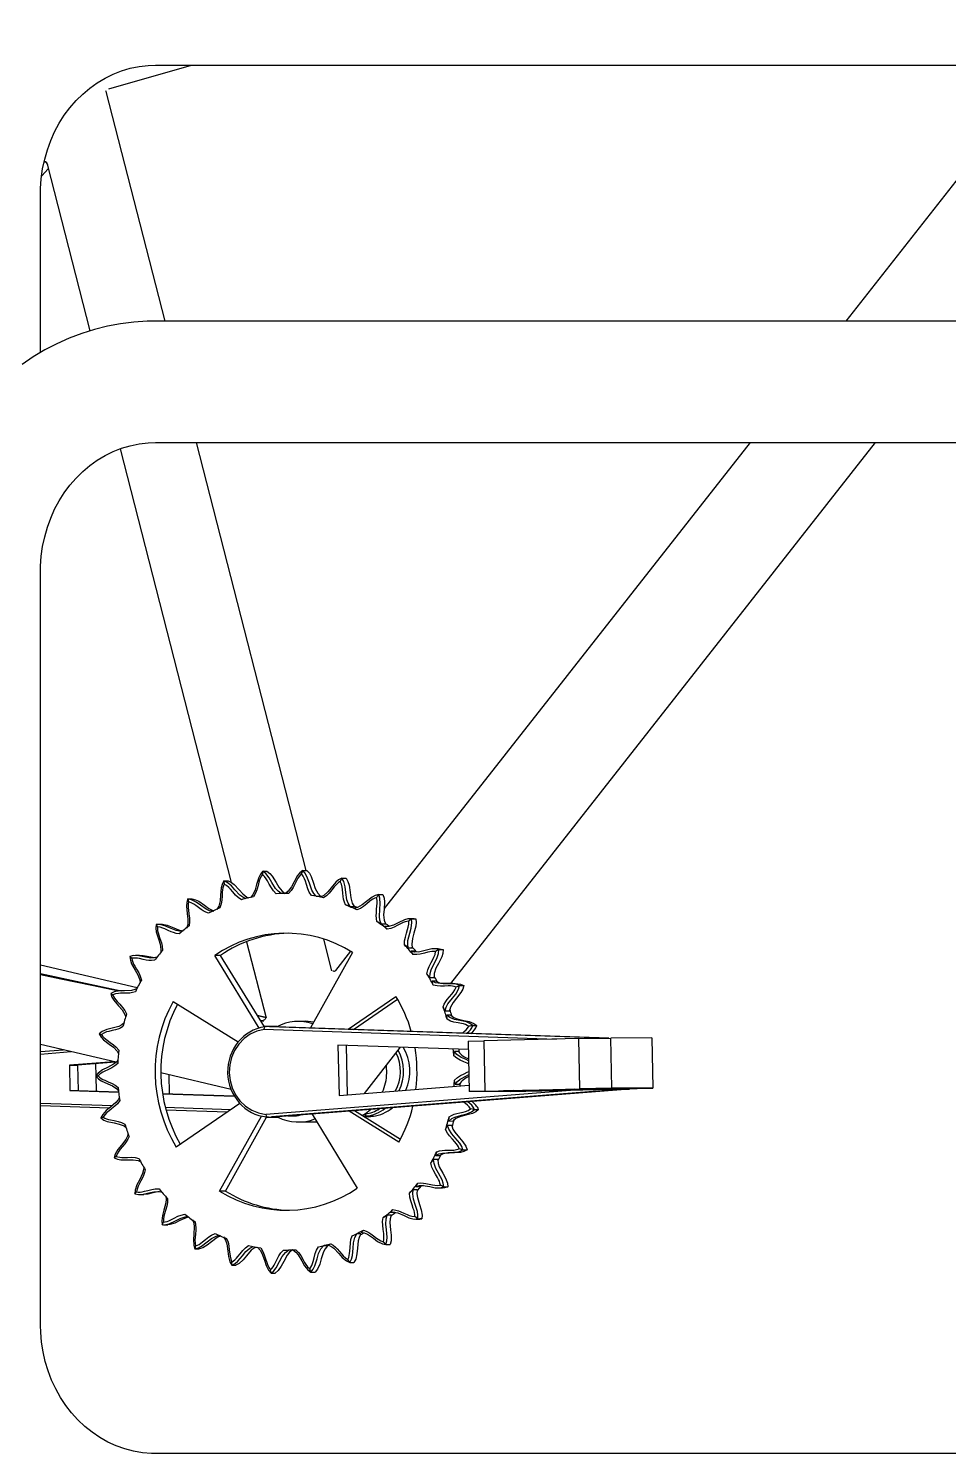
# Model space of a CAD drawing. Header units: inches. Extents: x -9 to 272, y 1 to 196.
# Drawn here: x 216.94 to 231.31, y 145.28 to 167.58 of the extents above; entities that cross this region are included whole.
import ezdxf

# ---------------------------------------------------------------- set-up
doc = ezdxf.new("R2010")
doc.units = ezdxf.units.IN
doc.layers.add('ZANO_R', color=7, linetype='Continuous', lineweight=0)
doc.layers.add('ZANO_W', color=1, linetype='Continuous', lineweight=0)
doc.styles.get("Standard").update_dxf_attribs({"font": 'arial.ttf'})
doc.dimstyles.new('amerykanie', dxfattribs={"dimtxt": 50, "dimasz": 50, "dimexe": 0.5, "dimexo": 0.5, "dimgap": 1, "dimtad": 1, "dimdec": 0, "dimzin": 0, "dimlunit": 5, "dimtxsty": 'Standard', "dimcen": 0.09, "dimclrd": 1, "dimclre": 1, "dimclrt": 1, "dimazin": 0, "dimtfac": 1, "dimtdec": 0, "dimtmove": 0, "dimatfit": 3, "dimfxl": 1, "dimtzin": 0, "dimarcsym": 1})

# ---------------------------------------------------------------- blocks, each defined once
blk = doc.blocks.new('*D399')
at = {"layer": 'ZANO_W', "color": 1, "lineweight": -2}
for p, q in [((225.745, 179.71), (246.597, 179.71)), ((246.597, 179.71), (247.681, 172.287)), ((237.273, 165.744), (237.273, 172.787)), ((258.089, 165.744), (258.089, 172.787)), ((238.273, 172.287), (257.089, 172.287))]:
    blk.add_line(p, q, dxfattribs=at)
at = {"layer": 'ZANO_W', "color": 1}
for points in [[(238.273, 172.454), (238.273, 172.121), (237.273, 172.287)], [(257.089, 172.121), (257.089, 172.454), (258.089, 172.287)]]:
    blk.add_solid(points, dxfattribs=at)
at = {"layer": 'ZANO_W', "color": 1, "insert": (236.171, 183.84), "char_height": 2.4375, "attachment_point": 5}
blk.add_mtext('min. 13 25⁄32\\Popt. 25 19⁄32', dxfattribs=at)

msp = doc.modelspace()

# ---------------------------------------------------------------- linework, layer by layer
at = {"layer": 'ZANO_R'}
for p, q in [((218.20236, 166.63444), (219.4936, 167.00436)), ((218.92859, 167.00436), (233.58298, 167.00436)), ((232.88526, 167.00436), (229.7372, 163.00003)), ((218.15756, 166.59186), (218.15529, 166.60277)), ((219.08242, 163.00003), (218.16016, 166.59254)), ((217.23272, 165.45476), (217.90258, 162.84545)), ((217.14931, 165.27181), (217.2512, 165.3828)), ((217.13177, 162.50711), (217.13177, 165.00219)), ((233.58298, 163.00003), (218.92859, 163.00003)), ((218.37634, 161.00001), (220.11749, 154.21762)), ((218.92859, 161.09826), (233.58298, 161.09826)), ((221.28886, 154.40521), (219.57063, 161.09826)), ((228.2421, 161.09826), (222.50974, 153.80671)), ((223.55219, 152.6351), (230.20563, 161.09826)), ((217.13177, 147.28391), (217.13177, 159.0961)), ((220.61095, 154.39101), (220.60427, 154.34033)), ((220.61096, 154.39101), (220.67607, 154.39128)), ((221.23583, 154.40501), (221.21907, 154.35408)), ((221.23584, 154.405), (221.30095, 154.40526)), ((220.00254, 154.23997), (220.06765, 154.24024)), ((220.00254, 154.23997), (220.00567, 154.19173)), ((221.84988, 154.28132), (221.91499, 154.28159)), ((219.43717, 153.9585), (219.44943, 153.91479)), ((219.43718, 153.95849), (219.50228, 153.95876)), ((220.97383, 154.04495), (220.9634, 154.04491)), ((221.01521, 154.04459), (220.97383, 154.04483)), ((221.44704, 154.00217), (221.3717, 154.01302)), ((221.44704, 154.00217), (221.51214, 154.00244)), ((221.56284, 153.97453), (221.51367, 153.98875)), ((221.97727, 153.84092), (221.90545, 153.86527)), ((222.42624, 154.02539), (222.49135, 154.02566)), ((221.97727, 153.84092), (222.04237, 153.84119)), ((222.08484, 153.78562), (222.03981, 153.81315)), ((222.93972, 153.64842), (222.89544, 153.60969)), ((222.98258, 153.64966), (222.91747, 153.64939)), ((222.93973, 153.64839), (223.00484, 153.64866)), ((222.98263, 153.64798), (223.00484, 153.64866)), ((218.93957, 153.55886), (218.95986, 153.52161)), ((219.03524, 153.56131), (218.97013, 153.56104)), ((222.46424, 153.56666), (222.3985, 153.60346)), ((222.46424, 153.56666), (222.52935, 153.56692)), ((222.55839, 153.48607), (222.51996, 153.52575)), ((220.35575, 153.28954), (220.66206, 152.09634)), ((221.69199, 152.83489), (221.56463, 153.331)), ((222.88669, 153.19137), (222.82936, 153.23899)), ((222.88669, 153.19137), (222.95179, 153.19164)), ((223.35821, 153.17846), (223.2931, 153.1782)), ((218.53149, 153.05855), (218.55836, 153.02938)), ((218.68101, 153.07377), (218.61591, 153.0735)), ((219.95004, 153.07488), (219.85938, 153.0745)), ((220.55595, 151.93847), (219.85938, 153.0745)), ((220.63618, 151.95585), (219.95004, 153.07488)), ((222.01504, 153.12275), (221.35671, 151.94067)), ((221.98599, 153.14051), (221.7472, 152.83676)), ((222.99826, 153.13938), (222.93315, 153.13911)), ((222.96267, 153.08905), (222.93315, 153.13911)), ((222.99826, 153.13938), (223.04111, 153.13034)), ((223.3679, 153.16683), (223.31671, 153.13587)), ((223.36791, 153.1668), (223.43302, 153.16707)), ((218.64634, 152.56867), (217.13177, 152.92182)), ((218.39449, 152.51753), (217.13177, 152.78434)), ((221.7197, 152.82935), (221.70956, 152.83048)), ((223.22614, 152.73147), (223.17915, 152.78785)), ((223.22614, 152.73147), (223.29125, 152.73174)), ((218.34766, 152.51733), (218.33518, 152.51728)), ((218.64798, 152.56831), (218.63128, 152.57218)), ((223.28005, 152.61195), (223.26131, 152.67014)), ((223.32642, 152.67041), (223.26132, 152.67014)), ((223.69205, 152.60166), (223.75716, 152.60193)), ((218.23075, 152.47943), (218.26249, 152.4596)), ((219.20792, 152.35564), (220.22637, 151.72136)), ((221.94637, 151.92064), (222.69531, 152.43369)), ((222.03223, 151.91772), (222.72147, 152.38989)), ((220.66075, 152.10144), (220.52802, 152.13226)), ((220.66143, 152.09881), (220.52969, 152.12953)), ((223.46776, 152.20705), (223.43262, 152.26971)), ((223.46776, 152.20705), (223.53287, 152.20732)), ((223.55521, 152.13961), (223.49011, 152.13934)), ((223.49672, 152.07549), (223.49011, 152.13934)), ((218.05051, 151.84679), (218.08516, 151.83719)), ((220.58891, 152.05384), (220.57419, 152.05695)), ((220.62268, 152.04292), (220.57694, 152.05247)), ((220.62236, 152.04122), (220.61096, 152.04552)), ((220.6417, 151.96106), (220.62973, 151.92158)), ((220.62973, 151.92158), (225.21103, 151.76599)), ((220.62973, 151.92158), (220.62982, 151.91699)), ((220.75669, 151.96153), (220.6417, 151.96106)), ((220.67071, 151.96007), (220.6417, 151.96106)), ((220.71753, 151.96273), (220.67071, 151.96007)), ((220.71753, 151.96273), (220.71625, 151.95852)), ((220.81847, 151.95895), (220.71625, 151.95852)), ((225.95117, 151.78073), (220.71625, 151.95852)), ((220.83116, 151.9632), (220.71753, 151.96273)), ((220.75669, 151.96153), (220.7857, 151.96055)), ((226.02651, 151.78207), (220.81847, 151.95895)), ((220.83116, 151.9632), (220.83125, 151.95851)), ((221.2798, 152.04391), (221.16455, 152.04343)), ((223.89801, 151.97768), (223.96312, 151.97795)), ((218.31411, 151.40258), (217.13177, 151.68214)), ((223.82886, 151.60258), (221.78814, 151.67188)), ((221.78814, 151.67188), (221.80425, 150.88458)), ((221.91601, 151.66754), (221.93182, 150.89464)), ((222.20056, 150.91584), (222.76876, 151.63858)), ((223.8262, 151.73266), (224.07078, 151.74047)), ((223.8262, 151.73266), (223.84231, 150.94536)), ((225.56016, 151.7738), (224.07078, 151.74047)), ((224.07078, 151.74047), (224.08689, 150.95316)), ((225.56016, 151.7738), (226.06027, 151.78266)), ((225.57627, 150.9865), (225.56016, 151.7738)), ((226.69911, 151.7853), (226.06027, 151.78266)), ((226.07638, 150.99536), (226.06027, 151.78266)), ((226.69911, 151.7853), (226.71522, 150.998)), ((217.13177, 151.57043), (217.48606, 151.59837)), ((217.13177, 151.5319), (217.60827, 151.56947)), ((218.27696, 151.41137), (217.58357, 151.35669)), ((218.30724, 151.40421), (217.71134, 151.35721)), ((223.60319, 151.50311), (223.60954, 151.56989)), ((223.67464, 151.57016), (223.60954, 151.56989)), ((217.58357, 151.35669), (217.71134, 151.35721)), ((217.58357, 151.35669), (217.59169, 150.95988)), ((217.71134, 151.35721), (217.71946, 150.96041)), ((218.00066, 151.19076), (217.99679, 151.37972)), ((217.99864, 151.1883), (218.03412, 151.18934)), ((218.00557, 150.9507), (218.00075, 151.18597)), ((220.11376, 150.97707), (219.01527, 151.2368)), ((219.13951, 151.20742), (219.14555, 150.91198)), ((217.59169, 150.95988), (217.71946, 150.96041)), ((217.59169, 150.95988), (218.35381, 150.934)), ((217.71946, 150.96041), (218.35327, 150.93889)), ((225.55816, 150.96977), (220.65711, 150.58328)), ((226.24943, 150.98385), (220.74507, 150.54978)), ((226.35165, 150.98427), (220.84729, 150.5502)), ((221.80425, 150.88458), (223.84027, 151.04514)), ((223.62001, 151.05814), (223.61092, 151.12497)), ((223.62001, 151.05814), (223.68511, 151.05841)), ((224.08689, 150.95316), (223.84231, 150.94536)), ((224.48115, 150.948), (223.84231, 150.94536)), ((224.08689, 150.95316), (225.57627, 150.9865)), ((224.30655, 150.95505), (224.37992, 150.95739)), ((224.30655, 150.95505), (224.86873, 150.95737)), ((224.52886, 150.96072), (224.37992, 150.95739)), ((224.48115, 150.948), (224.98126, 150.95686)), ((224.52886, 150.96072), (224.67889, 150.96338)), ((225.24107, 150.96571), (224.67889, 150.96338)), ((224.86873, 150.95737), (224.86859, 150.96417)), ((225.01876, 150.96003), (224.86873, 150.95737)), ((224.98126, 150.95686), (226.47065, 150.9902)), ((225.01876, 150.96003), (225.01866, 150.96479)), ((225.01876, 150.96003), (225.1677, 150.96336)), ((225.1677, 150.96336), (225.16766, 150.9654)), ((225.24107, 150.96571), (225.1677, 150.96336)), ((225.27464, 150.97672), (225.34802, 150.97906)), ((225.27464, 150.97672), (225.83683, 150.97904)), ((225.49696, 150.98239), (225.34802, 150.97906)), ((225.49696, 150.98239), (225.64699, 150.98505)), ((226.07638, 150.99536), (225.57627, 150.9865)), ((226.20917, 150.98738), (225.64699, 150.98505)), ((225.83683, 150.97904), (225.83669, 150.98584)), ((225.98686, 150.9817), (225.83683, 150.97904)), ((225.98686, 150.9817), (225.98676, 150.98646)), ((225.98686, 150.9817), (226.1358, 150.98503)), ((226.71522, 150.998), (226.07638, 150.99536)), ((226.1358, 150.98503), (226.13576, 150.98707)), ((226.20917, 150.98738), (226.1358, 150.98503)), ((226.24943, 150.98385), (226.24754, 150.9852)), ((226.2494, 150.98524), (226.24943, 150.98385)), ((226.24943, 150.98385), (226.35165, 150.98427)), ((226.35165, 150.98427), (226.35158, 150.98753)), ((226.47065, 150.9902), (226.71522, 150.998)), ((217.13177, 150.76515), (218.25842, 150.72689)), ((217.13177, 150.72624), (218.21353, 150.6895)), ((219.04071, 150.91554), (220.163, 150.87742)), ((219.04145, 150.91065), (220.16598, 150.87245)), ((220.25102, 150.75925), (219.25455, 150.07663)), ((218.0774, 150.53274), (218.11162, 150.54437)), ((219.0842, 150.69884), (220.11189, 150.66394)), ((219.09445, 150.65959), (220.05777, 150.62687)), ((219.93482, 149.38757), (220.58865, 150.56157)), ((220.02548, 149.38794), (220.67015, 150.54549)), ((220.65701, 150.58787), (220.65711, 150.58328)), ((220.65711, 150.58328), (220.67069, 150.54391)), ((220.69964, 150.54619), (220.67069, 150.54391)), ((220.67069, 150.54391), (220.78568, 150.54439)), ((220.69964, 150.54619), (220.74652, 150.54558)), ((220.73356, 150.54543), (220.84858, 150.5459)), ((220.84729, 150.5502), (220.74507, 150.54978)), ((220.74652, 150.54558), (220.74507, 150.54978)), ((220.86015, 150.54605), (220.74652, 150.54558)), ((220.78568, 150.54439), (220.80246, 150.54571)), ((220.86005, 150.55121), (220.86015, 150.54605)), ((221.00466, 150.56261), (221.06845, 150.56287)), ((221.38136, 150.59232), (222.09048, 149.43582)), ((222.74194, 150.15468), (221.9653, 150.63837)), ((222.76499, 150.19716), (222.04631, 150.64475)), ((222.21772, 150.55302), (222.19221, 150.55389)), ((222.27102, 150.55189), (222.19592, 150.55157)), ((222.23041, 150.55745), (222.21682, 150.59702)), ((222.21772, 150.55302), (222.21682, 150.59702)), ((222.34549, 150.55355), (222.21772, 150.55302)), ((222.33263, 150.55789), (222.23041, 150.55746)), ((222.34534, 150.56094), (222.34549, 150.55355)), ((223.52398, 150.48387), (223.52797, 150.54843)), ((223.9249, 150.66363), (223.8647, 150.67313)), ((223.9249, 150.66363), (223.99001, 150.6639)), ((221.17106, 150.46848), (221.45657, 150.46966)), ((223.47186, 150.35151), (223.50442, 150.41522)), ((223.56953, 150.41549), (223.50442, 150.41522)), ((223.52398, 150.48387), (223.58909, 150.48414)), ((218.38923, 149.87563), (218.38963, 149.87563)), ((223.23983, 149.8225), (223.28447, 149.88047)), ((223.34958, 149.88074), (223.28447, 149.88047)), ((223.31711, 149.94331), (223.33344, 150.00276)), ((223.31711, 149.94331), (223.38221, 149.94358)), ((223.74466, 150.031), (223.68737, 150.05072)), ((223.74465, 150.031), (223.80976, 150.03127)), ((220.02548, 149.38794), (219.93482, 149.38757)), ((222.9088, 149.35611), (222.96415, 149.4058)), ((223.02925, 149.40607), (222.96415, 149.4058)), ((223.00843, 149.46009), (223.03582, 149.51184)), ((223.00843, 149.46009), (223.07353, 149.46036)), ((223.128, 149.47441), (223.07354, 149.46036)), ((223.35951, 149.43692), (223.42462, 149.43719)), ((223.44393, 149.45188), (223.39149, 149.48094)), ((223.44392, 149.45188), (223.50903, 149.45215)), ((218.6075, 149.34361), (218.63316, 149.37444)), ((218.68231, 149.33223), (218.74742, 149.3325)), ((222.49326, 148.97271), (222.55744, 149.01196)), ((222.62254, 149.01222), (222.55744, 149.01196)), ((222.61143, 149.05532), (222.64814, 149.0971)), ((222.61143, 149.05532), (222.67654, 149.05559)), ((223.03584, 148.95156), (222.98999, 148.98871)), ((223.00529, 148.94939), (223.0704, 148.94966)), ((223.03583, 148.95157), (223.10094, 148.95184)), ((223.10094, 148.95184), (223.07037, 148.95141)), ((219.03569, 148.86202), (219.05441, 148.90063)), ((219.05794, 148.86104), (219.12305, 148.86131)), ((222.01136, 148.68907), (222.08212, 148.71615)), ((222.14723, 148.71642), (222.08212, 148.71615)), ((222.14347, 148.7467), (222.18733, 148.77669)), ((221.4841, 148.51757), (221.55898, 148.53132)), ((221.62408, 148.53159), (221.55898, 148.53132)), ((221.625, 148.54771), (221.67354, 148.56459)), ((222.53824, 148.55193), (222.50043, 148.59553)), ((222.53823, 148.55194), (222.60335, 148.55221)), ((219.54917, 148.48503), (219.61428, 148.4853)), ((220.12553, 148.2291), (220.12667, 148.27792)), ((220.98646, 148.46541), (220.9969, 148.46545)), ((220.9969, 148.46557), (221.01087, 148.46554)), ((221.07597, 148.46581), (221.01087, 148.46554)), ((221.07595, 148.46578), (221.07712, 148.46578)), ((221.07868, 148.46705), (221.12924, 148.47009)), ((221.97288, 148.27045), (221.94419, 148.31859)), ((221.97287, 148.27045), (222.03798, 148.27072)), ((220.12553, 148.2291), (220.19064, 148.22937)), ((220.73958, 148.10543), (220.7308, 148.15623)), ((220.73957, 148.10543), (220.80468, 148.1057)), ((221.36446, 148.11942), (221.34559, 148.16999)), ((221.36446, 148.11942), (221.42956, 148.11969)), ((233.58298, 145.28175), (218.92859, 145.28175))]:
    msp.add_line(p, q, dxfattribs=at)
at = {"layer": 'ZANO_R', "flags": 128}
for points in [[(217.13177, 165.00219), (217.13289, 165.07278), (217.14322, 165.22752), (217.16431, 165.38084), (217.19598, 165.53177), (217.23803, 165.67942), (217.29017, 165.8229), (217.35206, 165.96138), (217.42331, 166.09404), (217.50346, 166.22012), (217.59204, 166.33892), (217.68852, 166.44975), (217.79235, 166.55199), (217.90297, 166.64508), (218.01978, 166.72848), (218.14216, 166.8017), (218.26947, 166.86427), (218.40104, 166.91578), (218.53617, 166.95583), (218.67409, 166.98409), (218.81397, 167.00026), (218.92859, 167.00436)], [(217.22876, 165.47393), (217.23119, 165.46116), (217.23276, 165.45477)], [(218.92859, 163.00003), (218.79993, 162.99767), (218.59153, 162.9838), (218.38425, 162.95756), (218.17873, 162.91903), (217.97563, 162.86834), (217.77558, 162.80566), (217.5792, 162.73117), (217.38711, 162.64511), (217.1999, 162.54774), (217.01816, 162.43935), (216.84248, 162.32029)], [(217.13177, 159.0961), (217.13289, 159.16669), (217.14322, 159.32143), (217.16431, 159.47474), (217.19598, 159.62568), (217.23803, 159.77333), (217.29017, 159.91681), (217.35206, 160.05528), (217.42331, 160.18795), (217.50346, 160.31403), (217.59204, 160.43282), (217.68852, 160.54365), (217.79235, 160.6459), (217.90297, 160.73899), (218.01978, 160.82239), (218.14216, 160.8956), (218.26947, 160.95818), (218.40104, 161.00968), (218.53617, 161.04974), (218.67409, 161.078), (218.81397, 161.09417), (218.92859, 161.09826)], [(220.61096, 154.39101), (220.57415, 154.34516), (220.54836, 154.29441), (220.51493, 154.18481), (220.49108, 154.10197), (220.45432, 154.02474), (220.41643, 153.9791)], [(220.60427, 154.34032), (220.58776, 154.31497), (220.57356, 154.28726), (220.56166, 154.2572), (220.55094, 154.22196), (220.53599, 154.16628), (220.51719, 154.10021), (220.49662, 154.04714), (220.46576, 153.99275)], [(220.82064, 154.04023), (220.77785, 154.0847), (220.74545, 154.1306), (220.71156, 154.18975), (220.68396, 154.23963), (220.66518, 154.27103), (220.63659, 154.30896), (220.60427, 154.34032)], [(220.89674, 154.04337), (220.84926, 154.07759), (220.81157, 154.11958), (220.75272, 154.21663), (220.71035, 154.29072), (220.65745, 154.3563), (220.61096, 154.39101)], [(220.67606, 154.39128), (220.72255, 154.35657), (220.75953, 154.31423), (220.81782, 154.2169), (220.8605, 154.14296), (220.91436, 154.07786), (220.96184, 154.04364)], [(221.23585, 154.405), (221.19082, 154.36824), (221.15561, 154.32428), (221.10136, 154.22443), (221.06174, 154.14866), (221.01059, 154.0812), (220.96455, 154.04489)], [(221.21907, 154.35408), (221.19792, 154.33291), (221.17857, 154.30893), (221.16103, 154.28215), (221.14365, 154.25009), (221.11804, 154.19886), (221.08664, 154.13836), (221.05609, 154.09096), (221.01521, 154.04459)], [(221.3717, 154.01302), (221.3386, 154.06592), (221.31592, 154.11795), (221.29441, 154.18323), (221.27721, 154.23813), (221.26503, 154.27293), (221.24453, 154.31628), (221.21907, 154.35408)], [(221.44704, 154.00217), (221.40732, 154.04607), (221.37871, 154.09543), (221.34022, 154.20328), (221.31335, 154.28506), (221.2745, 154.36083), (221.23585, 154.405)], [(221.30095, 154.40526), (221.3396, 154.3611), (221.36744, 154.31156), (221.40532, 154.20355), (221.43254, 154.12186), (221.47242, 154.04634), (221.51214, 154.00244)], [(220.00254, 154.23997), (219.97555, 154.18703), (219.96031, 154.13172), (219.94917, 154.01715), (219.94213, 153.93088), (219.92137, 153.84725), (219.89329, 153.79427)], [(220.00567, 154.19173), (219.99452, 154.1633), (219.98608, 154.13307), (219.98035, 154.10105), (219.97679, 154.06417), (219.97312, 154.00646), (219.96773, 153.9377), (219.95805, 153.88127), (219.93856, 153.82128)], [(220.3504, 153.96271), (220.29723, 153.98575), (220.25211, 154.01855), (220.17546, 154.10055), (220.11946, 154.16371), (220.05482, 154.21624), (220.00253, 154.23997)], [(220.2763, 153.94572), (220.22572, 153.97984), (220.18498, 154.01763), (220.14022, 154.06801), (220.10338, 154.11077), (220.07887, 154.13734), (220.04347, 154.16814), (220.00567, 154.19173)], [(220.06765, 154.24024), (220.11994, 154.21651), (220.16443, 154.18321), (220.24058, 154.10081), (220.29687, 154.03787), (220.36235, 153.98602), (220.39014, 153.97398)], [(221.84988, 154.28132), (221.79861, 154.25527), (221.75552, 154.22001), (221.68281, 154.13428), (221.62915, 154.06888), (221.56585, 154.01414), (221.51367, 153.98875)], [(221.82318, 154.23241), (221.79832, 154.21633), (221.77468, 154.19712), (221.75227, 154.17479), (221.72944, 154.14778), (221.69383, 154.10277), (221.65111, 154.05043), (221.61205, 154.01083), (221.56284, 153.97453)], [(221.90545, 153.86527), (221.88804, 153.90927), (221.87599, 153.95473), (221.8694, 153.99508), (221.86328, 154.04874), (221.85711, 154.10702), (221.8522, 154.14293), (221.84069, 154.18982), (221.82319, 154.23241)], [(221.97727, 153.84092), (221.94705, 153.89259), (221.92877, 153.94715), (221.91233, 154.0611), (221.90212, 154.14699), (221.87901, 154.22963), (221.84989, 154.28132)], [(221.91499, 154.28159), (221.94412, 154.2299), (221.96161, 154.17532), (221.97743, 154.06136), (221.98798, 153.97548), (222.01215, 153.89286), (222.04237, 153.84119)], [(219.43718, 153.95849), (219.4212, 153.90076), (219.41716, 153.84331), (219.42879, 153.72879), (219.43888, 153.64284), (219.43502, 153.55646), (219.41798, 153.49847)], [(219.83194, 153.76373), (219.77541, 153.77457), (219.72484, 153.79674), (219.63374, 153.86011), (219.56654, 153.90959), (219.49299, 153.94677), (219.43718, 153.95849)], [(219.44943, 153.91479), (219.44412, 153.88453), (219.44181, 153.8531), (219.44251, 153.82052), (219.44628, 153.78363), (219.45404, 153.7264), (219.46228, 153.65794), (219.46391, 153.60062), (219.45666, 153.53765)], [(219.76252, 153.73363), (219.71995, 153.74941), (219.67994, 153.77037), (219.64718, 153.7922), (219.60536, 153.82332), (219.56036, 153.85744), (219.53173, 153.87767), (219.49107, 153.90002), (219.44944, 153.91479)], [(219.50229, 153.95876), (219.5581, 153.94703), (219.60816, 153.92424), (219.69885, 153.86038), (219.76628, 153.81117), (219.84052, 153.77484), (219.84397, 153.77418)], [(221.51136, 154.005), (221.53433, 154.00071), (221.53478, 154.00063)], [(222.42624, 154.02539), (222.37096, 154.01118), (222.32187, 153.98617), (222.23389, 153.91831), (222.16853, 153.86613), (222.09584, 153.82651), (222.03981, 153.81315)], [(222.39024, 153.98062), (222.36275, 153.97033), (222.33584, 153.95674), (222.30953, 153.93985), (222.28188, 153.91846), (222.2382, 153.88225), (222.18615, 153.84046), (222.14011, 153.8103), (222.08484, 153.78562)], [(222.3985, 153.60346), (222.39014, 153.65032), (222.38729, 153.69743), (222.38877, 153.73837), (222.39334, 153.79217), (222.39877, 153.85046), (222.40103, 153.88673), (222.39898, 153.93513), (222.39024, 153.98062)], [(222.46425, 153.56666), (222.44484, 153.62383), (222.43769, 153.68121), (222.44402, 153.79628), (222.45093, 153.88252), (222.44457, 153.96843), (222.42625, 154.02539)], [(222.49135, 154.02566), (222.50968, 153.9687), (222.51606, 153.91148), (222.50912, 153.79654), (222.50256, 153.71023), (222.50995, 153.6241), (222.52935, 153.56692)], [(222.93973, 153.64839), (222.88285, 153.64665), (222.82992, 153.63297), (222.7305, 153.58594), (222.6563, 153.54927), (222.5774, 153.5265), (222.51996, 153.52575)], [(222.88669, 153.19137), (222.87896, 153.25156), (222.88325, 153.30925), (222.91206, 153.4204), (222.93578, 153.50323), (222.94646, 153.58866), (222.93974, 153.64839)], [(223.00484, 153.64866), (223.01156, 153.58893), (223.00655, 153.53156), (222.97716, 153.42067), (222.95376, 153.33769), (222.94406, 153.25183), (222.95179, 153.19164)], [(218.93958, 153.55886), (218.9353, 153.49888), (218.94265, 153.44178), (218.97655, 153.33231), (219.00332, 153.25045), (219.01653, 153.16511), (219.01254, 153.11925)], [(219.36398, 153.45511), (219.30656, 153.45329), (219.25273, 153.46386), (219.15118, 153.50582), (219.07572, 153.53946), (218.99648, 153.55966), (218.93958, 153.55886)], [(218.95987, 153.52161), (218.96062, 153.49079), (218.96455, 153.45954), (218.97163, 153.42785), (218.98232, 153.39356), (219.00144, 153.33831), (219.02295, 153.27305), (219.03589, 153.21742), (219.04106, 153.15421)], [(219.30172, 153.41321), (219.25698, 153.41929), (219.21372, 153.431), (219.17739, 153.44515), (219.13036, 153.46641), (219.07965, 153.48988), (219.04766, 153.50339), (219.0035, 153.51631), (218.95987, 153.52161)], [(219.03526, 153.55956), (219.06158, 153.55993), (219.11503, 153.54863), (219.21628, 153.50609), (219.29191, 153.47278), (219.3565, 153.45721)], [(222.89544, 153.60969), (222.86655, 153.60572), (222.83757, 153.59835), (222.80848, 153.58758), (222.77677, 153.57252), (222.72738, 153.54693), (222.66832, 153.51753), (222.61726, 153.49816), (222.55839, 153.48607)], [(222.82936, 153.23899), (222.83196, 153.30236), (222.84253, 153.35848), (222.86142, 153.42469), (222.878, 153.47972), (222.8875, 153.51549), (222.89504, 153.56336), (222.89544, 153.60969)], [(223.3679, 153.1668), (223.31192, 153.17759), (223.25745, 153.17586), (223.15094, 153.15171), (223.07115, 153.13215), (222.98949, 153.12723), (222.93315, 153.13911)], [(223.35834, 153.17649), (223.37704, 153.17786), (223.43302, 153.16707)], [(218.53149, 153.05855), (218.53911, 152.99893), (218.55753, 152.94469), (218.61221, 152.84506), (218.65449, 152.77086), (218.6842, 152.69028), (218.689, 152.64731)], [(218.95349, 153.04686), (218.91118, 153.03594), (218.85646, 153.03445), (218.74888, 153.05317), (218.66847, 153.0695), (218.58699, 153.07183), (218.5315, 153.05855)], [(218.91403, 152.99848), (218.86909, 152.99459), (218.82447, 152.99654), (218.78616, 153.00239), (218.73598, 153.01285), (218.68177, 153.02467), (218.64782, 153.03085), (218.60209, 153.03379), (218.55837, 153.02938)], [(218.55837, 153.02938), (218.56517, 152.99939), (218.57515, 152.96968), (218.58831, 152.94024), (218.60551, 152.90905), (218.63508, 152.8592), (218.66895, 152.80009), (218.69255, 152.74851), (218.71004, 152.68782)], [(223.3167, 153.13587), (223.28767, 153.13834), (223.25786, 153.1375), (223.22729, 153.13336), (223.19333, 153.12561), (223.13996, 153.11143), (223.0764, 153.09566), (223.02265, 153.08794), (222.96267, 153.08905)], [(223.17915, 152.78785), (223.19416, 152.84924), (223.21555, 152.90183), (223.24704, 152.96241), (223.27407, 153.01257), (223.29041, 153.04549), (223.30718, 153.09062), (223.3167, 153.13587)], [(223.22614, 152.73147), (223.23041, 152.79204), (223.24596, 152.84752), (223.296, 152.94989), (223.3355, 153.0257), (223.36274, 153.1069), (223.36791, 153.1668)], [(223.43301, 153.16707), (223.42784, 153.10717), (223.41166, 153.05216), (223.3611, 152.95016), (223.32189, 152.87415), (223.29551, 152.79231), (223.29124, 152.73174)], [(218.33065, 152.52009), (217.93539, 152.60229), (217.45165, 152.70297), (217.13177, 152.76963)], [(221.74326, 152.8315), (221.73638, 152.82616), (221.73024, 152.82582), (221.71973, 152.82935)], [(221.7473, 152.83668), (221.74583, 152.83499), (221.74333, 152.83129)], [(218.64342, 152.55953), (218.60656, 152.54076), (218.55333, 152.52727), (218.44443, 152.52195), (218.36257, 152.52024), (218.28242, 152.50462), (218.23076, 152.47942)], [(218.61642, 152.50755), (218.57323, 152.49386), (218.52921, 152.48597), (218.49058, 152.48327), (218.43945, 152.48247), (218.3841, 152.48212), (218.34969, 152.48071), (218.30439, 152.47352), (218.2625, 152.45961)], [(223.69205, 152.60166), (223.63941, 152.62452), (223.58578, 152.6348), (223.47685, 152.63459), (223.39495, 152.633), (223.31409, 152.64613), (223.26131, 152.67014)], [(223.63562, 152.57988), (223.60765, 152.58864), (223.57832, 152.59437), (223.54763, 152.59706), (223.51336, 152.59694), (223.45788, 152.5948), (223.39253, 152.59335), (223.3385, 152.59756), (223.28005, 152.61195)], [(223.32642, 152.67041), (223.37921, 152.6464), (223.43294, 152.63531), (223.54196, 152.63486), (223.62381, 152.63681), (223.70453, 152.62479), (223.75717, 152.60193)], [(223.43262, 152.26971), (223.45189, 152.3128), (223.47579, 152.35268), (223.49974, 152.38485), (223.53335, 152.42554), (223.57018, 152.46933), (223.59214, 152.49724), (223.6174, 152.53765), (223.63562, 152.57988)], [(223.46776, 152.20705), (223.48385, 152.26535), (223.50997, 152.3162), (223.57906, 152.40532), (223.6326, 152.47078), (223.67522, 152.54421), (223.69206, 152.60166)], [(223.75716, 152.60193), (223.74033, 152.54448), (223.71368, 152.49423), (223.64416, 152.40559), (223.59086, 152.33986), (223.54895, 152.26562), (223.53287, 152.20732)], [(218.23076, 152.47942), (218.24993, 152.42278), (218.27861, 152.37377), (218.35169, 152.28832), (218.40763, 152.22503), (218.45253, 152.15273), (218.4651, 152.11355)], [(218.26249, 152.4596), (218.27502, 152.43181), (218.29063, 152.40494), (218.30931, 152.379), (218.33286, 152.3515), (218.37096, 152.31), (218.41569, 152.25972), (218.44887, 152.21435), (218.47802, 152.15887)], [(220.65861, 152.09494), (220.65837, 152.09565), (220.65693, 152.09292), (220.65378, 152.08641), (220.64732, 152.07671), (220.63524, 152.0651), (220.62693, 152.0599), (220.61753, 152.05591), (220.59948, 152.05238)], [(223.89801, 151.97768), (223.85101, 152.01161), (223.80057, 152.03344), (223.69396, 152.05719), (223.61353, 152.07364), (223.53702, 152.10425), (223.49011, 152.13934)], [(223.83825, 151.96597), (223.81263, 151.98069), (223.78506, 151.99274), (223.75556, 152.00211), (223.72202, 152.00951), (223.66732, 152.01963), (223.60308, 152.03259), (223.55108, 152.04857), (223.49672, 152.07549)], [(223.55522, 152.13961), (223.60213, 152.10452), (223.65251, 152.08186), (223.75907, 152.05745), (223.83953, 152.04137), (223.91612, 152.01188), (223.96312, 151.97795)], [(218.05051, 151.84679), (218.0804, 151.79559), (218.11809, 151.75396), (218.20637, 151.68643), (218.27353, 151.63682), (218.33167, 151.57596), (218.35122, 151.54119)], [(218.43694, 152.0147), (218.406, 151.9894), (218.3566, 151.96451), (218.25113, 151.93536), (218.17141, 151.91569), (218.09609, 151.88279), (218.05052, 151.84679)], [(218.42189, 151.96189), (218.38233, 151.93901), (218.34083, 151.9216), (218.30358, 151.91047), (218.25374, 151.89846), (218.19966, 151.88594), (218.16629, 151.877), (218.12339, 151.86001), (218.08516, 151.83719)], [(218.08516, 151.83719), (218.10288, 151.81275), (218.12342, 151.7899), (218.14679, 151.76863), (218.17522, 151.74692), (218.22067, 151.71468), (218.2743, 151.67533), (218.31568, 151.63823), (218.3551, 151.59037)], [(220.62982, 151.91699), (220.51803, 151.88933), (220.41281, 151.84077), (220.31762, 151.77292), (220.2356, 151.688), (220.16945, 151.58881), (220.12133, 151.47861), (220.09284, 151.36103), (220.0849, 151.23993), (220.09778, 151.11929), (220.13106, 151.00309), (220.18364, 150.89515), (220.2538, 150.79901), (220.33921, 150.71784), (220.43708, 150.65431), (220.54419, 150.61051), (220.65701, 150.58787)], [(220.60797, 152.05237), (220.60726, 152.05233), (220.58891, 152.05384)], [(221.26037, 152.04374), (221.32188, 152.0441), (221.40975, 152.03592)], [(218.343, 151.43682), (218.31826, 151.40595), (218.27484, 151.37074), (218.17742, 151.31904), (218.10331, 151.28228), (218.03611, 151.23354), (217.99863, 151.18831)], [(223.83345, 151.37849), (223.81, 151.38944), (223.7591, 151.41104), (223.6989, 151.43777), (223.65109, 151.46495), (223.60319, 151.50311)], [(223.83247, 151.42616), (223.7928, 151.44473), (223.71736, 151.4785), (223.64853, 151.52526), (223.60954, 151.56989)], [(217.99864, 151.18831), (218.03795, 151.14479), (218.083, 151.11235), (218.18262, 151.06569), (218.25806, 151.03192), (218.32689, 150.98516), (218.3529, 150.9554)], [(218.33894, 151.38532), (218.29265, 151.34501), (218.24609, 151.31576), (218.18694, 151.28634), (218.13713, 151.26254), (218.10565, 151.24611), (218.06701, 151.22004), (218.03413, 151.18934)], [(218.03413, 151.18934), (218.05626, 151.16932), (218.08085, 151.15147), (218.10789, 151.13581), (218.1399, 151.12085), (218.19075, 151.09928), (218.25095, 151.07257), (218.29873, 151.04538), (218.34667, 151.00722)], [(222.55114, 151.23331), (222.54742, 151.34072), (222.54586, 151.35506)], [(223.61092, 151.12497), (223.65719, 151.16531), (223.70373, 151.19454), (223.76292, 151.22398), (223.81271, 151.24776), (223.83587, 151.25986)], [(223.62001, 151.05814), (223.65714, 151.10447), (223.70057, 151.13969), (223.79799, 151.19138), (223.83688, 151.21068)], [(223.69887, 151.07379), (223.6972, 151.04838), (223.69614, 151.03378)], [(218.36537, 150.8516), (218.34722, 150.81592), (218.31167, 150.77192), (218.22656, 150.69994), (218.16131, 150.64769), (218.10517, 150.58524), (218.0774, 150.53275)], [(218.3712, 150.80307), (218.33384, 150.75347), (218.29405, 150.7146), (218.242, 150.67284), (218.19795, 150.63862), (218.1704, 150.61562), (218.13775, 150.58164), (218.11162, 150.54437)], [(218.0774, 150.53275), (218.1244, 150.49882), (218.17485, 150.47698), (218.28146, 150.45324), (218.36189, 150.43679), (218.4384, 150.40618), (218.47053, 150.38214)], [(218.11162, 150.54437), (218.1372, 150.52963), (218.16476, 150.51758), (218.19429, 150.50821), (218.22846, 150.50064), (218.28253, 150.49069), (218.34669, 150.47778), (218.39875, 150.46171), (218.45313, 150.43487)], [(222.1673, 150.5694), (222.21672, 150.601), (222.29574, 150.66442)], [(223.52399, 150.48387), (223.56942, 150.52102), (223.61883, 150.54592), (223.72429, 150.57507), (223.80402, 150.59473), (223.87933, 150.62763), (223.9249, 150.66363)], [(223.52797, 150.54843), (223.56753, 150.57132), (223.60903, 150.58872), (223.64627, 150.59984), (223.69613, 150.61186), (223.75019, 150.62438), (223.78357, 150.63332), (223.82646, 150.6503), (223.8647, 150.67313)], [(223.99001, 150.6639), (223.94444, 150.6279), (223.89494, 150.60383), (223.7894, 150.57534), (223.70971, 150.5553), (223.63452, 150.52129), (223.58909, 150.48414)], [(218.50259, 150.28502), (218.49157, 150.24508), (218.46545, 150.19423), (218.39637, 150.1051), (218.34282, 150.03965), (218.3002, 149.96622), (218.28336, 149.90876)], [(223.68737, 150.05072), (223.67482, 150.07856), (223.65922, 150.10543), (223.64055, 150.13133), (223.61757, 150.1581), (223.57888, 150.20033), (223.53412, 150.25071), (223.50091, 150.29598), (223.47186, 150.35151)], [(223.74465, 150.031), (223.72548, 150.08765), (223.6968, 150.13666), (223.62372, 150.22211), (223.56778, 150.28539), (223.52288, 150.35769), (223.50442, 150.41522)], [(223.56953, 150.41549), (223.58798, 150.35796), (223.61616, 150.30833), (223.68883, 150.22238), (223.745, 150.15937), (223.79059, 150.08792), (223.80976, 150.03127)], [(218.51724, 150.24062), (218.49798, 150.19751), (218.47408, 150.15765), (218.45014, 150.12549), (218.41652, 150.08479), (218.37966, 150.04095), (218.35772, 150.01308), (218.33247, 149.97268), (218.31425, 149.93045)], [(218.28336, 149.90876), (218.336, 149.8859), (218.38963, 149.87563), (218.49857, 149.87584), (218.58047, 149.87742), (218.66132, 149.86429), (218.69927, 149.84703)], [(218.31425, 149.93044), (218.34221, 149.92167), (218.37154, 149.91594), (218.40223, 149.91326), (218.43651, 149.91339), (218.49198, 149.91552), (218.55736, 149.91696), (218.61136, 149.91276), (218.66982, 149.89837)], [(223.44392, 149.45188), (223.4363, 149.5115), (223.41788, 149.56573), (223.3632, 149.66537), (223.32092, 149.73956), (223.29122, 149.82015), (223.28447, 149.88047)], [(223.31711, 149.94331), (223.36886, 149.96966), (223.42209, 149.98315), (223.53099, 149.98848), (223.61285, 149.99019), (223.693, 150.00581), (223.74466, 150.031)], [(223.33344, 150.00276), (223.37663, 150.01646), (223.42065, 150.02436), (223.45926, 150.02705), (223.51041, 150.02784), (223.56575, 150.0282), (223.60017, 150.02962), (223.64547, 150.0368), (223.68737, 150.05071)], [(223.34958, 149.88074), (223.35632, 149.82042), (223.37412, 149.76568), (223.42831, 149.66564), (223.47087, 149.59167), (223.50141, 149.51176), (223.50902, 149.45215)], [(223.80976, 150.03127), (223.75811, 150.00608), (223.70495, 149.99341), (223.5961, 149.98875), (223.51421, 149.98667), (223.43397, 149.96993), (223.38222, 149.94358)], [(218.74808, 149.76193), (218.74501, 149.71839), (218.72947, 149.6629), (218.67942, 149.56053), (218.63993, 149.48473), (218.61268, 149.40353), (218.60751, 149.34363)], [(218.77071, 149.72247), (218.76033, 149.67607), (218.74481, 149.63182), (218.72771, 149.59507), (218.70284, 149.54789), (218.67544, 149.49697), (218.65943, 149.46483), (218.64268, 149.41976), (218.63316, 149.37444)], [(223.39149, 149.48094), (223.3847, 149.51092), (223.37472, 149.54064), (223.36155, 149.57008), (223.34432, 149.60133), (223.31478, 149.65112), (223.2809, 149.71024), (223.25732, 149.76181), (223.23983, 149.8225)], [(218.6075, 149.34363), (218.66348, 149.33283), (218.71796, 149.33457), (218.82446, 149.35872), (218.90425, 149.37827), (218.98591, 149.3832), (219.04226, 149.37131)], [(218.63316, 149.37444), (218.66219, 149.37199), (218.692, 149.37282), (218.72257, 149.37696), (218.75653, 149.3847), (218.8099, 149.39889), (218.87345, 149.41466), (218.92718, 149.42236), (218.98718, 149.42128)], [(223.03583, 148.95157), (223.04011, 149.01155), (223.03276, 149.06864), (222.99886, 149.17811), (222.97209, 149.25997), (222.95888, 149.34532), (222.96414, 149.4058)], [(223.00843, 149.46009), (223.06424, 149.47449), (223.11896, 149.47598), (223.22654, 149.45725), (223.30696, 149.44093), (223.38843, 149.43859), (223.44392, 149.45188)], [(223.02925, 149.40607), (223.02398, 149.34559), (223.03063, 149.28814), (223.06396, 149.17838), (223.09105, 149.09669), (223.10521, 149.01182), (223.10094, 148.95184)], [(223.03582, 149.51184), (223.08078, 149.51574), (223.12539, 149.51379), (223.16368, 149.50793), (223.21388, 149.49747), (223.26808, 149.48565), (223.30204, 149.47947), (223.34776, 149.47654), (223.39149, 149.48094)], [(223.50903, 149.45215), (223.45354, 149.43886), (223.42461, 149.43849)], [(218.99281, 149.38175), (218.88958, 149.35899), (218.80991, 149.33908), (218.74729, 149.33448)], [(219.09051, 149.30506), (219.09645, 149.25887), (219.09216, 149.20117), (219.06334, 149.09003), (219.03962, 149.00719), (219.02894, 148.92177), (219.03567, 148.86203)], [(219.12051, 149.27131), (219.11789, 149.20796), (219.10732, 149.1518), (219.08844, 149.08562), (219.07187, 149.03062), (219.06236, 148.99482), (219.05483, 148.947), (219.05442, 148.90063)], [(222.98999, 148.98871), (222.98924, 149.01953), (222.98533, 149.05078), (222.97823, 149.08247), (222.96752, 149.11683), (222.94842, 149.17201), (222.92691, 149.23728), (222.91397, 149.2929), (222.9088, 149.35611)], [(219.03568, 148.86203), (219.09255, 148.86378), (219.14549, 148.87745), (219.24491, 148.92449), (219.3191, 148.96115), (219.398, 148.98392), (219.44555, 148.98455)], [(219.05442, 148.90063), (219.0833, 148.9046), (219.11228, 148.91197), (219.14137, 148.92273), (219.17306, 148.93778), (219.22247, 148.96339), (219.28153, 148.99278), (219.33257, 149.01214), (219.39147, 149.02426)], [(219.45028, 148.98107), (219.40977, 148.97123), (219.31002, 148.92476), (219.23601, 148.88777), (219.15767, 148.86405), (219.123, 148.86298)], [(219.51118, 148.94377), (219.53058, 148.88659), (219.53773, 148.82921), (219.53141, 148.71415), (219.5245, 148.6279), (219.53085, 148.54199), (219.54917, 148.48503)], [(222.50043, 148.59553), (222.50576, 148.62584), (222.50807, 148.65727), (222.50736, 148.68982), (222.50365, 148.72577), (222.49581, 148.78395), (222.4876, 148.85251), (222.48589, 148.90975), (222.49326, 148.97271)], [(222.53824, 148.55194), (222.55422, 148.60966), (222.55825, 148.66712), (222.54662, 148.78164), (222.53653, 148.86759), (222.54039, 148.95396), (222.55744, 149.01196)], [(222.62254, 149.01222), (222.60549, 148.95423), (222.6007, 148.89658), (222.61172, 148.78191), (222.62215, 148.69605), (222.61932, 148.60993), (222.60334, 148.55221)], [(222.61144, 149.05532), (222.66886, 149.05714), (222.72269, 149.04657), (222.82424, 149.0046), (222.8997, 148.97097), (222.97894, 148.95077), (223.03584, 148.95157)], [(222.64814, 149.0971), (222.69288, 149.09104), (222.73614, 149.07932), (222.77245, 149.06518), (222.8195, 149.04391), (222.8702, 149.02044), (222.9022, 149.00693), (222.94635, 148.99401), (222.98999, 148.98871)], [(219.55135, 148.90687), (219.55973, 148.86001), (219.56257, 148.81289), (219.56109, 148.77198), (219.55653, 148.71816), (219.55109, 148.65982), (219.54884, 148.6236), (219.55088, 148.57521), (219.55962, 148.5297)], [(219.55962, 148.5297), (219.58712, 148.53998), (219.61402, 148.55357), (219.64033, 148.57047), (219.66798, 148.59187), (219.71166, 148.62807), (219.76373, 148.66987), (219.80974, 148.70002), (219.86502, 148.7247)], [(221.97287, 148.27045), (221.99986, 148.3234), (222.0151, 148.37871), (222.02624, 148.49327), (222.03328, 148.57955), (222.05404, 148.66318), (222.08212, 148.71615)], [(222.14723, 148.71642), (222.11915, 148.66345), (222.10312, 148.60812), (222.09135, 148.49354), (222.08467, 148.40727), (222.06496, 148.32367), (222.03798, 148.27072)], [(222.14348, 148.7467), (222.20001, 148.73585), (222.25059, 148.71368), (222.34168, 148.65032), (222.40888, 148.60083), (222.48243, 148.56366), (222.53824, 148.55194)], [(222.18733, 148.77669), (222.22991, 148.76092), (222.26992, 148.73995), (222.30266, 148.71814), (222.3445, 148.687), (222.38948, 148.6529), (222.41813, 148.63265), (222.45878, 148.61031), (222.50043, 148.59553)], [(219.54917, 148.48503), (219.60445, 148.49924), (219.65354, 148.52425), (219.74153, 148.59212), (219.80688, 148.6443), (219.87957, 148.68391), (219.93561, 148.69728)], [(219.95222, 148.68598), (219.94468, 148.68418), (219.89506, 148.65977), (219.80664, 148.59239), (219.74152, 148.53994), (219.66956, 148.49951), (219.61428, 148.4853)], [(219.99815, 148.66951), (220.02837, 148.61784), (220.04665, 148.56328), (220.06309, 148.44933), (220.0733, 148.36344), (220.09641, 148.28079), (220.12553, 148.2291)], [(220.04442, 148.64504), (220.06641, 148.58603), (220.07836, 148.53016), (220.08657, 148.46158), (220.0926, 148.4041), (220.09767, 148.36739), (220.10919, 148.32049), (220.12667, 148.27792)], [(220.12553, 148.2291), (220.17681, 148.25516), (220.2199, 148.29041), (220.29261, 148.37614), (220.34627, 148.44155), (220.40957, 148.49628), (220.46175, 148.52167)], [(220.12667, 148.27792), (220.15152, 148.29397), (220.17516, 148.31317), (220.19759, 148.33552), (220.22086, 148.36302), (220.25603, 148.40754), (220.29866, 148.45983), (220.33783, 148.49944), (220.38698, 148.5358)], [(220.50605, 148.51182), (220.47467, 148.49655), (220.43093, 148.46176), (220.35771, 148.37641), (220.30434, 148.31079), (220.24191, 148.25543), (220.19063, 148.22937)], [(220.52838, 148.50825), (220.5681, 148.46435), (220.5967, 148.415), (220.6352, 148.30714), (220.66207, 148.22536), (220.70092, 148.14959), (220.73957, 148.10543)], [(220.57818, 148.49729), (220.61126, 148.44435), (220.63395, 148.39232), (220.65546, 148.32708), (220.67264, 148.27224), (220.68484, 148.23739), (220.70534, 148.19404), (220.7308, 148.15624)], [(221.34559, 148.16999), (221.3621, 148.19535), (221.3763, 148.22306), (221.3882, 148.25312), (221.39894, 148.28843), (221.41387, 148.34404), (221.43267, 148.41012), (221.45324, 148.46316), (221.4841, 148.51757)], [(221.36445, 148.11942), (221.40126, 148.16527), (221.42705, 148.21601), (221.46048, 148.32561), (221.48433, 148.40845), (221.52109, 148.48568), (221.55898, 148.53132)], [(221.6241, 148.53159), (221.58621, 148.48595), (221.55965, 148.43536), (221.5256, 148.32588), (221.5021, 148.24298), (221.46638, 148.16554), (221.42957, 148.11969)], [(221.65078, 148.53494), (221.64621, 148.53385), (221.62293, 148.52843)], [(221.625, 148.54771), (221.67817, 148.52468), (221.72329, 148.49188), (221.79994, 148.40988), (221.85595, 148.34671), (221.92058, 148.29419), (221.97288, 148.27045)], [(221.67354, 148.56459), (221.71208, 148.53981), (221.74711, 148.51051), (221.77485, 148.48197), (221.80965, 148.44232), (221.84695, 148.39907), (221.87098, 148.37298), (221.90636, 148.3422), (221.94419, 148.31859)], [(221.94419, 148.31859), (221.95536, 148.34706), (221.96381, 148.3773), (221.96952, 148.40928), (221.97295, 148.44524), (221.97673, 148.50389), (221.98218, 148.57275), (221.99176, 148.62911), (222.01136, 148.68907)], [(220.7308, 148.15624), (220.75193, 148.17741), (220.77128, 148.20138), (220.78883, 148.22817), (220.80625, 148.26029), (220.83182, 148.31146), (220.86321, 148.37194), (220.89376, 148.41932), (220.93464, 148.46573)], [(220.73957, 148.10543), (220.78459, 148.14219), (220.8198, 148.18615), (220.87406, 148.28599), (220.91368, 148.36177), (220.96483, 148.42923), (221.01087, 148.46554)], [(221.07598, 148.46581), (221.02995, 148.4295), (220.99401, 148.38585), (220.93918, 148.28626), (220.89989, 148.21034), (220.84971, 148.14246), (220.80469, 148.1057)], [(221.07866, 148.46705), (221.12614, 148.43284), (221.16383, 148.39084), (221.22269, 148.2938), (221.26505, 148.2197), (221.31795, 148.15412), (221.36444, 148.11942)], [(221.12924, 148.47009), (221.17201, 148.4256), (221.20443, 148.37967), (221.23831, 148.32057), (221.26594, 148.27063), (221.28469, 148.23928), (221.31325, 148.20138), (221.34559, 148.16999)], [(218.92859, 145.28175), (218.86968, 145.28283), (218.72869, 145.29423), (218.58881, 145.31802), (218.45105, 145.35403), (218.31635, 145.40201), (218.1856, 145.46157), (218.05963, 145.53228), (217.93919, 145.61363), (217.82499, 145.70508), (217.71769, 145.80601), (217.61788, 145.9158), (217.52613, 146.03377), (217.44295, 146.15921), (217.36882, 146.29136), (217.30417, 146.42944), (217.24937, 146.57262), (217.20475, 146.72003), (217.17057, 146.87079), (217.14703, 147.02399), (217.13426, 147.17869), (217.13177, 147.28391)]]:
    msp.add_lwpolyline(points, dxfattribs=at)
at = {"layer": 'ZANO_R'}
for centre, radius, start, end in [((217.09873, 165.23884), 0.26936, 63.128322, 70.678342), ((217.16894, 165.42042), 0.08089, 17.096186, 75.52486), ((222.6988, 153.78614), 0.98279, 149.744035, 152.993598), ((220.97737, 151.52663), 2.51864, 101.720012, 106.162026), ((220.97372, 151.54873), 2.4962, 89.047621, 93.515725), ((220.97163, 151.53287), 2.51221, 76.388779, 80.836608), ((220.95551, 151.48415), 2.56362, 63.862723, 68.250616), ((221.05904, 151.51441), 2.53108, 65.988306, 67.202315), ((223.34881, 153.24637), 1.20748, 139.821699, 142.548388), ((220.99743, 151.47384), 2.5752, 114.278985, 118.655411), ((221.04244, 151.40438), 2.65811, 126.625577, 130.910015), ((220.97382, 151.46294), 1.95937, 57.899469, 124.665005), ((221.06852, 151.45407), 1.96927, 91.665008, 124.608629), ((220.91534, 151.41579), 2.64304, 51.563246, 55.864087), ((221.01255, 151.42529), 2.63181, 53.013929, 54.8767), ((220.85335, 151.34797), 2.73507, 39.536997, 43.740934), ((220.94239, 151.34698), 2.73718, 40.861279, 42.795345), ((218.44785, 150.72438), 2.35964, 78.560092, 84.32882), ((221.10832, 151.33834), 2.75153, 138.704109, 142.889827), ((221.71938, 152.90034), 0.07099, 271.134924, 292.947615), ((220.77965, 151.29466), 2.82616, 27.78159, 31.893559), ((220.86486, 151.29196), 2.83243, 28.984376, 30.969132), ((221.18321, 151.28908), 2.84132, 150.509047, 154.605933), ((224.84492, 149.52918), 3.28165, 110.567018, 111.623334), ((221.1946, 151.2563), 2.27056, 151.041967, 211.302321), ((221.28671, 151.25665), 2.27197, 152.278065, 209.995948), ((220.7926, 151.26957), 2.23059, 16.070285, 31.459377), ((221.24631, 151.26363), 2.90945, 162.079158, 166.113643), ((220.71302, 151.26437), 2.89946, 16.245191, 20.287642), ((220.80856, 151.2664), 2.89431, 17.340413, 19.365269), ((221.16742, 151.33333), 0.70994, 71.447306, 118.28218), ((223.51628, 152.17252), 0.38253, 305.172048, 327.316993), ((223.62925, 152.08583), 0.28971, 307.967391, 338.08033), ((224.59364, 148.26929), 3.77307, 100.624084, 101.548918), ((223.70657, 152.07971), 0.27599, 305.63373, 338.362817), ((222.20491, 151.26453), 0.71136, 335.287434, 31.587833), ((220.73569, 151.25416), 2.28966, 353.112226, 9.471152), ((221.28359, 151.25648), 2.94747, 173.49544, 177.494595), ((222.11141, 151.25862), 0.65363, 332.264474, 26.273654), ((222.12509, 151.26094), 0.69001, 334.031994, 28.554933), ((220.6666, 151.25395), 2.94714, 4.849764, 6.950996), ((223.92522, 151.75353), 0.3105, 216.196723, 252.496679), ((220.78496, 151.25737), 2.91927, 5.861042, 6.889015), ((221.7268, 151.2574), 0.82469, 337.247603, 358.326346), ((223.95517, 150.87327), 0.32742, 111.05584, 145.567258), ((221.27867, 151.2559), 2.94253, 184.848093, 188.852544), ((220.66555, 151.25387), 2.94819, 355.578453, 357.494166), ((223.54353, 150.44554), 0.39363, 35.322079, 57.977767), ((223.66923, 150.54859), 0.28036, 24.226388, 57.355745), ((223.71291, 150.53436), 0.30589, 25.055272, 56.51672), ((221.16801, 151.17745), 0.70889, 242.988927, 291.442436), ((220.84477, 151.26864), 0.72275, 270.302658, 271.21987), ((221.06584, 151.18383), 0.62096, 270.241409, 282.789842), ((222.16013, 151.10411), 0.51025, 276.379638, 302.874828), ((222.1549, 151.14773), 0.59507, 277.289563, 308.587694), ((222.25681, 151.18617), 0.63445, 271.283523, 274.131679), ((222.25164, 151.16552), 0.61301, 277.593086, 309.367614), ((220.78437, 151.24257), 2.23956, 330.937624, 346.425088), ((220.70283, 151.24689), 2.9102, 342.081124, 346.113149), ((221.23759, 151.24621), 2.90026, 196.245105, 200.287107), ((220.79278, 151.24743), 2.91092, 343.007922, 345.031392), ((218.50869, 149.62038), 0.36598, 122.09319, 128.005535), ((221.17119, 151.21622), 2.82729, 207.782493, 211.892899), ((220.76753, 151.22081), 2.84034, 330.507999, 334.606195), ((220.85587, 151.22232), 2.84292, 331.429658, 333.423323), ((221.09696, 151.16274), 2.73566, 219.537004, 223.740703), ((220.97604, 151.04738), 1.95937, 237.899485, 304.665005), ((221.07067, 151.05738), 1.96963, 237.950603, 268.794207), ((220.84194, 151.17164), 2.75101, 318.703973, 322.890345), ((220.9332, 151.17144), 2.75019, 319.643269, 321.589709), ((221.0341, 151.09395), 2.64232, 231.56227, 235.864363), ((220.90759, 151.10573), 2.65784, 306.626823, 310.910143), ((221.00114, 151.10237), 2.65312, 307.606814, 309.480423), ((220.9946, 151.02672), 2.56422, 243.863274, 248.25042), ((220.95261, 151.03611), 2.57479, 294.280023, 298.655525), ((221.03874, 151.04563), 2.58499, 295.326983, 296.627852), ((219.69416, 148.47462), 0.14538, 157.735123, 175.894757), ((220.97822, 150.97742), 2.51218, 256.387731, 260.837117), ((220.97256, 150.98343), 2.51836, 281.719603, 286.161577), ((220.97615, 150.96167), 2.49628, 269.047338, 273.516134)]:
    msp.add_arc(centre, radius, start, end, dxfattribs=at)
msp.add_ellipse((220.73066, 151.25415), major_axis=(-0.00293, 0.70873), ratio=0.94588411, start_param=0.1286037, end_param=3.04751575, dxfattribs=at)

# ---------------------------------------------------------------- dimensions: what is measured, and where the dimension line sits
at = {"layer": 'ZANO_W'}
dim = msp.add_linear_dim(base=(258.08949, 172.28726), p1=(237.27299, 165.24376), p2=(258.08949, 165.24376), text='min. 13 25⁄32\\Popt. 25 19⁄32', dimstyle='amerykanie', override={"dimtxt": 2.4375, "dimasz": 1, "dimgap": 0.5, "dimdec": 4, "dimtxsty": 'Standard', "dimaunit": 1, "dimadec": 1, "dimtdec": 4, "dimtmove": 1, "dimfrac": 2}, dxfattribs=at)
dim.commit()
dim.dimension.update_dxf_attribs({"geometry": '*D399', "text_midpoint": (246.09705, 179.71046), "dimtype": 160})

doc.saveas('drawing.dxf')
